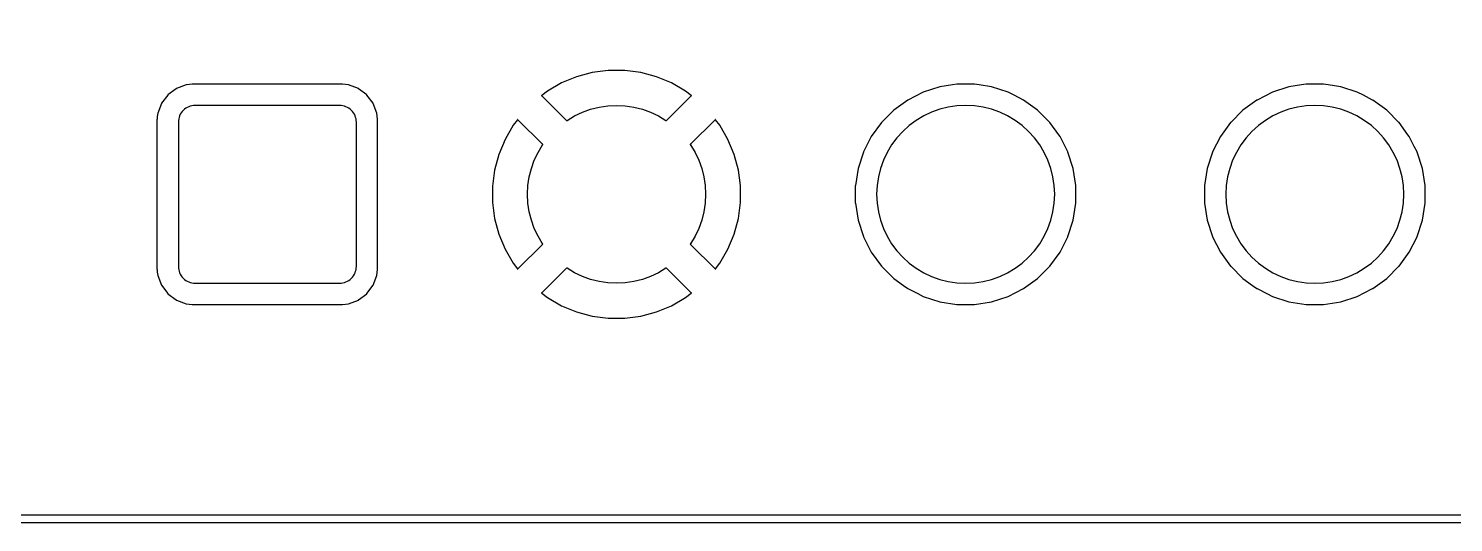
# Model space of a CAD drawing. Header units: metres. Extents: x 92.3 to 181.5, y -134.8 to -50.6.
# Drawn here: x 140.28 to 161.02, y -134.78 to -127.58 of the extents above; entities that cross this region are included whole.
import ezdxf

# ---------------------------------------------------------------- set-up
doc = ezdxf.new("R2010")
doc.units = ezdxf.units.M

msp = doc.modelspace()

# ---------------------------------------------------------------- linework, layer by layer
for points in [[(92.381, -50.8), (92.381, -134.55), (92.391, -134.6), (92.435, -134.65), (92.5, -134.669), (181.25, -134.669), (181.3, -134.659), (181.35, -134.615), (181.369, -134.55), (181.369, -50.8), (181.359, -50.75), (181.315, -50.7), (181.25, -50.681), (92.5, -50.681), (92.45, -50.691), (92.4, -50.735), (92.381, -50.8)], [(149.422, -128.287), (149.422, -128.287), (149.422, -128.287), (149.422, -128.287), (149.421, -128.287), (149.421, -128.287), (149.421, -128.287), (149.421, -128.287), (149.193, -128.226), (149.193, -128.226), (149.193, -128.226), (149.193, -128.226), (149.193, -128.226), (149.193, -128.226), (149.193, -128.226), (148.959, -128.195), (148.958, -128.195), (148.958, -128.195), (148.958, -128.195), (148.958, -128.195), (148.958, -128.195), (148.958, -128.195), (148.722, -128.195), (148.722, -128.195), (148.722, -128.195), (148.722, -128.195), (148.722, -128.195), (148.722, -128.195), (148.721, -128.195), (148.487, -128.226), (148.487, -128.226), (148.487, -128.226), (148.487, -128.226), (148.487, -128.226), (148.487, -128.226), (148.487, -128.226), (148.259, -128.287), (148.259, -128.287), (148.259, -128.287), (148.259, -128.287), (148.258, -128.287), (148.258, -128.287), (148.258, -128.287), (148.04, -128.378), (148.04, -128.378), (148.04, -128.378), (148.04, -128.378), (148.04, -128.378), (148.04, -128.378), (148.04, -128.378), (148.04, -128.378), (148.04, -128.378), (148.04, -128.378), (148.04, -128.378), (148.04, -128.378), (147.835, -128.496), (147.835, -128.496), (147.835, -128.496), (147.835, -128.496), (147.835, -128.496), (147.835, -128.496), (147.835, -128.496), (147.835, -128.496), (147.835, -128.496), (147.835, -128.496), (147.835, -128.496), (147.835, -128.496), (147.753, -128.559), (147.753, -128.559), (147.753, -128.559), (147.753, -128.559), (147.753, -128.559), (147.753, -128.559), (147.753, -128.559), (147.753, -128.559), (147.753, -128.559), (147.753, -128.559), (147.752, -128.559), (147.752, -128.559), (147.752, -128.56), (147.752, -128.56), (147.752, -128.56), (147.752, -128.56), (147.752, -128.56), (147.752, -128.56), (147.752, -128.56), (147.752, -128.56), (147.752, -128.56), (147.752, -128.56), (147.752, -128.56), (147.752, -128.561), (147.752, -128.561), (147.752, -128.561), (147.752, -128.561), (147.752, -128.561), (147.752, -128.561), (147.752, -128.561), (147.752, -128.561), (147.752, -128.561), (147.751, -128.561), (147.751, -128.561), (147.751, -128.562), (147.751, -128.562), (147.751, -128.562), (147.751, -128.562), (147.751, -128.562), (147.751, -128.562), (147.751, -128.562), (147.751, -128.562), (147.751, -128.562), (147.751, -128.562), (147.751, -128.563), (147.751, -128.563), (147.751, -128.563), (147.751, -128.563), (147.751, -128.563), (147.751, -128.563), (147.751, -128.563), (147.751, -128.563), (147.751, -128.563), (147.751, -128.563), (147.751, -128.563), (147.751, -128.564), (147.751, -128.564), (147.751, -128.564), (147.751, -128.564), (147.751, -128.564), (147.751, -128.564), (147.751, -128.564), (147.751, -128.564), (147.752, -128.564), (147.752, -128.564), (147.752, -128.565), (147.752, -128.565), (147.752, -128.565), (147.752, -128.565), (147.752, -128.565), (147.752, -128.565), (147.752, -128.565), (147.752, -128.565), (147.752, -128.565), (147.752, -128.565), (147.752, -128.565), (147.752, -128.565), (147.752, -128.565), (147.752, -128.566), (147.752, -128.566), (147.752, -128.566), (147.752, -128.566), (147.752, -128.566), (147.752, -128.566), (147.753, -128.566), (147.753, -128.566), (147.753, -128.566), (148.111, -128.925), (148.111, -128.925), (148.111, -128.925), (148.111, -128.925), (148.112, -128.925), (148.112, -128.925), (148.112, -128.925), (148.112, -128.925), (148.112, -128.925), (148.112, -128.925), (148.112, -128.925), (148.112, -128.925), (148.112, -128.926), (148.112, -128.926), (148.112, -128.926), (148.113, -128.926), (148.113, -128.926), (148.113, -128.926), (148.113, -128.926), (148.113, -128.926), (148.113, -128.926), (148.113, -128.926), (148.113, -128.926), (148.113, -128.926), (148.113, -128.926), (148.113, -128.926), (148.113, -128.926), (148.114, -128.926), (148.114, -128.926), (148.114, -128.926), (148.114, -128.926), (148.114, -128.926), (148.114, -128.926), (148.114, -128.926), (148.114, -128.926), (148.114, -128.926), (148.114, -128.926), (148.115, -128.926), (148.115, -128.926), (148.115, -128.926), (148.115, -128.926), (148.115, -128.926), (148.115, -128.926), (148.115, -128.926), (148.115, -128.926), (148.115, -128.926), (148.115, -128.926), (148.116, -128.926), (148.116, -128.926), (148.116, -128.926), (148.116, -128.926), (148.116, -128.926), (148.116, -128.926), (148.116, -128.926), (148.116, -128.926), (148.116, -128.926), (148.116, -128.926), (148.117, -128.926), (148.117, -128.926), (148.117, -128.926), (148.117, -128.926), (148.117, -128.926), (148.117, -128.926), (148.117, -128.926), (148.117, -128.926), (148.117, -128.926), (148.117, -128.926), (148.117, -128.925), (148.118, -128.925), (148.118, -128.925), (148.118, -128.925), (148.118, -128.925), (148.121, -128.923), (148.23, -128.858), (148.344, -128.804), (148.464, -128.761), (148.587, -128.73), (148.713, -128.711), (148.84, -128.705), (148.967, -128.711), (149.093, -128.73), (149.216, -128.761), (149.336, -128.804), (149.45, -128.858), (149.559, -128.923), (149.562, -128.925), (149.562, -128.925), (149.562, -128.925), (149.562, -128.925), (149.563, -128.925), (149.563, -128.926), (149.563, -128.926), (149.563, -128.926), (149.563, -128.926), (149.563, -128.926), (149.563, -128.926), (149.563, -128.926), (149.563, -128.926), (149.563, -128.926), (149.563, -128.926), (149.564, -128.926), (149.564, -128.926), (149.564, -128.926), (149.564, -128.926), (149.564, -128.926), (149.564, -128.926), (149.564, -128.926), (149.564, -128.926), (149.564, -128.926), (149.564, -128.926), (149.565, -128.926), (149.565, -128.926), (149.565, -128.926), (149.565, -128.926), (149.565, -128.926), (149.565, -128.926), (149.565, -128.926), (149.565, -128.926), (149.565, -128.926), (149.565, -128.926), (149.566, -128.926), (149.566, -128.926), (149.566, -128.926), (149.566, -128.926), (149.566, -128.926), (149.566, -128.926), (149.566, -128.926), (149.566, -128.926), (149.566, -128.926), (149.566, -128.926), (149.567, -128.926), (149.567, -128.926), (149.567, -128.926), (149.567, -128.926), (149.567, -128.926), (149.567, -128.926), (149.567, -128.926), (149.567, -128.926), (149.567, -128.926), (149.567, -128.926), (149.567, -128.926), (149.567, -128.926), (149.568, -128.926), (149.568, -128.926), (149.568, -128.926), (149.568, -128.925), (149.568, -128.925), (149.568, -128.925), (149.568, -128.925), (149.568, -128.925), (149.568, -128.925), (149.568, -128.925), (149.568, -128.925), (149.569, -128.925), (149.569, -128.925), (149.569, -128.925), (149.569, -128.925), (149.927, -128.566), (149.927, -128.566), (149.927, -128.566), (149.927, -128.566), (149.928, -128.566), (149.928, -128.566), (149.928, -128.566), (149.928, -128.566), (149.928, -128.566), (149.928, -128.566), (149.928, -128.565), (149.928, -128.565), (149.928, -128.565), (149.928, -128.565), (149.928, -128.565), (149.928, -128.565), (149.928, -128.565), (149.928, -128.565), (149.928, -128.565), (149.928, -128.565), (149.928, -128.565), (149.928, -128.565), (149.928, -128.564), (149.928, -128.564), (149.928, -128.564), (149.929, -128.564), (149.929, -128.564), (149.929, -128.564), (149.929, -128.564), (149.929, -128.564), (149.929, -128.564), (149.929, -128.564), (149.929, -128.564), (149.929, -128.563), (149.929, -128.563), (149.929, -128.563), (149.929, -128.563), (149.929, -128.563), (149.929, -128.563), (149.929, -128.563), (149.929, -128.563), (149.929, -128.563), (149.929, -128.563), (149.929, -128.562), (149.929, -128.562), (149.929, -128.562), (149.929, -128.562), (149.929, -128.562), (149.929, -128.562), (149.929, -128.562), (149.929, -128.562), (149.929, -128.562), (149.929, -128.562), (149.929, -128.561), (149.929, -128.561), (149.928, -128.561), (149.928, -128.561), (149.928, -128.561), (149.928, -128.561), (149.928, -128.561), (149.928, -128.561), (149.928, -128.561), (149.928, -128.561), (149.928, -128.56), (149.928, -128.56), (149.928, -128.56), (149.928, -128.56), (149.928, -128.56), (149.928, -128.56), (149.928, -128.56), (149.928, -128.56), (149.928, -128.56), (149.928, -128.56), (149.928, -128.56), (149.928, -128.56), (149.927, -128.559), (149.927, -128.559), (149.927, -128.559), (149.927, -128.559), (149.927, -128.559), (149.927, -128.559), (149.927, -128.559), (149.927, -128.559), (149.927, -128.559), (149.927, -128.559), (149.927, -128.559), (149.927, -128.559), (149.845, -128.496), (149.845, -128.496), (149.845, -128.496), (149.845, -128.496), (149.845, -128.496), (149.845, -128.496), (149.845, -128.496), (149.845, -128.496), (149.64, -128.378), (149.64, -128.378), (149.64, -128.378), (149.64, -128.378), (149.64, -128.378), (149.64, -128.378), (149.64, -128.378), (149.64, -128.378), (149.64, -128.378), (149.64, -128.378), (149.64, -128.378), (149.64, -128.378), (149.422, -128.287)], [(142.155, -128.906), (142.155, -128.906), (142.154, -128.907), (142.154, -128.907), (142.154, -128.907), (142.154, -128.907), (142.154, -131.093), (142.154, -131.093), (142.154, -131.093), (142.154, -131.093), (142.155, -131.094), (142.155, -131.094), (142.155, -131.094), (142.159, -131.132), (142.165, -131.182), (142.165, -131.182), (142.165, -131.182), (142.165, -131.182), (142.165, -131.183), (142.165, -131.183), (142.165, -131.183), (142.165, -131.183), (142.165, -131.183), (142.165, -131.183), (142.165, -131.183), (142.165, -131.183), (142.165, -131.183), (142.165, -131.183), (142.165, -131.183), (142.221, -131.324), (142.221, -131.324), (142.221, -131.324), (142.221, -131.324), (142.221, -131.325), (142.221, -131.325), (142.221, -131.325), (142.221, -131.325), (142.221, -131.325), (142.221, -131.325), (142.221, -131.325), (142.221, -131.325), (142.222, -131.325), (142.222, -131.325), (142.222, -131.325), (142.313, -131.446), (142.313, -131.446), (142.313, -131.446), (142.313, -131.446), (142.313, -131.446), (142.313, -131.446), (142.313, -131.446), (142.314, -131.446), (142.314, -131.447), (142.314, -131.447), (142.314, -131.447), (142.314, -131.447), (142.314, -131.447), (142.314, -131.447), (142.314, -131.447), (142.435, -131.538), (142.435, -131.538), (142.435, -131.538), (142.435, -131.539), (142.435, -131.539), (142.435, -131.539), (142.435, -131.539), (142.435, -131.539), (142.435, -131.539), (142.435, -131.539), (142.435, -131.539), (142.436, -131.539), (142.436, -131.539), (142.436, -131.539), (142.436, -131.539), (142.436, -131.539), (142.577, -131.595), (142.577, -131.595), (142.577, -131.595), (142.577, -131.595), (142.577, -131.595), (142.577, -131.595), (142.577, -131.595), (142.577, -131.595), (142.577, -131.595), (142.577, -131.595), (142.577, -131.595), (142.578, -131.595), (142.578, -131.595), (142.578, -131.595), (142.578, -131.595), (142.666, -131.605), (142.666, -131.606), (142.666, -131.606), (142.667, -131.606), (142.667, -131.606), (142.667, -131.606), (142.667, -131.606), (144.853, -131.606), (144.853, -131.606), (144.853, -131.606), (144.853, -131.606), (144.854, -131.606), (144.854, -131.606), (144.854, -131.605), (144.942, -131.595), (144.942, -131.595), (144.942, -131.595), (144.942, -131.595), (144.943, -131.595), (144.943, -131.595), (144.943, -131.595), (144.943, -131.595), (144.943, -131.595), (144.943, -131.595), (144.943, -131.595), (144.943, -131.595), (144.943, -131.595), (144.943, -131.595), (144.943, -131.595), (145.084, -131.539), (145.084, -131.539), (145.084, -131.539), (145.084, -131.539), (145.085, -131.539), (145.085, -131.539), (145.085, -131.539), (145.085, -131.539), (145.085, -131.539), (145.085, -131.539), (145.085, -131.539), (145.085, -131.539), (145.085, -131.538), (145.085, -131.538), (145.085, -131.538), (145.206, -131.447), (145.206, -131.447), (145.206, -131.447), (145.206, -131.447), (145.206, -131.447), (145.206, -131.447), (145.206, -131.447), (145.206, -131.446), (145.207, -131.446), (145.207, -131.446), (145.207, -131.446), (145.207, -131.446), (145.207, -131.446), (145.207, -131.446), (145.207, -131.446), (145.298, -131.325), (145.298, -131.325), (145.298, -131.325), (145.299, -131.325), (145.299, -131.325), (145.299, -131.325), (145.299, -131.325), (145.299, -131.325), (145.299, -131.325), (145.299, -131.325), (145.299, -131.325), (145.299, -131.324), (145.299, -131.324), (145.299, -131.324), (145.299, -131.324), (145.355, -131.183), (145.355, -131.183), (145.355, -131.183), (145.355, -131.183), (145.355, -131.183), (145.355, -131.183), (145.355, -131.183), (145.355, -131.183), (145.355, -131.183), (145.355, -131.183), (145.355, -131.183), (145.355, -131.182), (145.355, -131.182), (145.355, -131.182), (145.355, -131.182), (145.365, -131.094), (145.365, -131.094), (145.365, -131.094), (145.365, -131.093), (145.365, -131.093), (145.365, -131.093), (145.365, -131.093), (145.365, -128.907), (145.365, -128.907), (145.365, -128.907), (145.365, -128.907), (145.365, -128.906), (145.365, -128.906), (145.365, -128.906), (145.355, -128.818), (145.355, -128.818), (145.355, -128.818), (145.355, -128.818), (145.355, -128.817), (145.355, -128.817), (145.355, -128.817), (145.355, -128.817), (145.355, -128.817), (145.355, -128.817), (145.355, -128.817), (145.355, -128.817), (145.355, -128.817), (145.355, -128.817), (145.355, -128.817), (145.299, -128.676), (145.299, -128.676), (145.299, -128.676), (145.299, -128.676), (145.299, -128.676), (145.299, -128.675), (145.299, -128.675), (145.299, -128.675), (145.299, -128.675), (145.299, -128.675), (145.299, -128.675), (145.299, -128.675), (145.299, -128.675), (145.298, -128.675), (145.298, -128.675), (145.298, -128.675), (145.207, -128.554), (145.207, -128.554), (145.207, -128.554), (145.207, -128.554), (145.207, -128.554), (145.207, -128.554), (145.207, -128.554), (145.206, -128.554), (145.206, -128.553), (145.206, -128.553), (145.206, -128.553), (145.206, -128.553), (145.206, -128.553), (145.206, -128.553), (145.206, -128.553), (145.085, -128.462), (145.085, -128.462), (145.085, -128.462), (145.085, -128.461), (145.085, -128.461), (145.085, -128.461), (145.085, -128.461), (145.085, -128.461), (145.085, -128.461), (145.085, -128.461), (145.085, -128.461), (145.084, -128.461), (145.084, -128.461), (145.084, -128.461), (145.084, -128.461), (144.943, -128.405), (144.943, -128.405), (144.943, -128.405), (144.943, -128.405), (144.943, -128.405), (144.943, -128.405), (144.943, -128.405), (144.943, -128.405), (144.943, -128.405), (144.943, -128.405), (144.943, -128.405), (144.942, -128.405), (144.942, -128.405), (144.942, -128.405), (144.942, -128.405), (144.897, -128.4), (144.854, -128.395), (144.854, -128.395), (144.854, -128.395), (144.853, -128.395), (144.853, -128.395), (144.853, -128.395), (144.853, -128.395), (142.667, -128.395), (142.667, -128.395), (142.667, -128.395), (142.667, -128.395), (142.666, -128.395), (142.666, -128.395), (142.666, -128.395), (142.627, -128.399), (142.578, -128.405), (142.578, -128.405), (142.578, -128.405), (142.578, -128.405), (142.577, -128.405), (142.577, -128.405), (142.577, -128.405), (142.577, -128.405), (142.577, -128.405), (142.577, -128.405), (142.577, -128.405), (142.577, -128.405), (142.577, -128.405), (142.577, -128.405), (142.577, -128.405), (142.436, -128.461), (142.436, -128.461), (142.436, -128.461), (142.436, -128.461), (142.435, -128.461), (142.435, -128.461), (142.435, -128.461), (142.435, -128.461), (142.435, -128.461), (142.435, -128.461), (142.435, -128.461), (142.435, -128.461), (142.435, -128.462), (142.435, -128.462), (142.435, -128.462), (142.314, -128.553), (142.314, -128.553), (142.314, -128.553), (142.314, -128.553), (142.314, -128.553), (142.314, -128.553), (142.314, -128.553), (142.314, -128.554), (142.313, -128.554), (142.313, -128.554), (142.313, -128.554), (142.313, -128.554), (142.313, -128.554), (142.313, -128.554), (142.313, -128.554), (142.222, -128.675), (142.222, -128.675), (142.222, -128.675), (142.221, -128.675), (142.221, -128.675), (142.221, -128.675), (142.221, -128.675), (142.221, -128.675), (142.221, -128.675), (142.221, -128.675), (142.221, -128.675), (142.221, -128.676), (142.221, -128.676), (142.221, -128.676), (142.221, -128.676), (142.165, -128.817), (142.165, -128.817), (142.165, -128.817), (142.165, -128.817), (142.165, -128.817), (142.165, -128.817), (142.165, -128.817), (142.165, -128.817), (142.165, -128.817), (142.165, -128.817), (142.165, -128.817), (142.165, -128.818), (142.165, -128.818), (142.165, -128.818), (142.165, -128.818), (142.159, -128.867), (142.155, -128.906), (142.155, -128.906)], [(152.315, -129.873), (152.315, -129.873), (152.315, -129.873), (152.314, -129.874), (152.314, -129.874), (152.314, -129.874), (152.314, -129.874), (152.314, -129.874), (152.314, -129.874), (152.314, -129.874), (152.314, -130.126), (152.314, -130.126), (152.314, -130.126), (152.314, -130.126), (152.314, -130.126), (152.314, -130.126), (152.314, -130.126), (152.315, -130.127), (152.315, -130.127), (152.315, -130.127), (152.354, -130.376), (152.354, -130.376), (152.354, -130.376), (152.354, -130.376), (152.354, -130.376), (152.354, -130.376), (152.354, -130.376), (152.354, -130.376), (152.354, -130.376), (152.354, -130.376), (152.432, -130.616), (152.432, -130.616), (152.432, -130.616), (152.432, -130.616), (152.432, -130.616), (152.432, -130.616), (152.432, -130.616), (152.432, -130.616), (152.432, -130.617), (152.432, -130.617), (152.547, -130.841), (152.547, -130.841), (152.547, -130.841), (152.547, -130.841), (152.547, -130.841), (152.547, -130.841), (152.547, -130.842), (152.547, -130.842), (152.547, -130.842), (152.547, -130.842), (152.695, -131.046), (152.695, -131.046), (152.695, -131.046), (152.695, -131.046), (152.695, -131.046), (152.695, -131.046), (152.695, -131.046), (152.695, -131.046), (152.695, -131.046), (152.696, -131.046), (152.696, -131.046), (152.696, -131.046), (152.874, -131.224), (152.874, -131.224), (152.874, -131.224), (152.874, -131.225), (152.874, -131.225), (152.874, -131.225), (152.874, -131.225), (152.874, -131.225), (152.874, -131.225), (152.874, -131.225), (152.874, -131.225), (152.874, -131.225), (153.014, -131.326), (153.078, -131.373), (153.078, -131.373), (153.078, -131.373), (153.078, -131.373), (153.079, -131.373), (153.079, -131.373), (153.079, -131.373), (153.079, -131.373), (153.079, -131.373), (153.079, -131.373), (153.222, -131.446), (153.303, -131.488), (153.303, -131.488), (153.304, -131.488), (153.304, -131.488), (153.304, -131.488), (153.304, -131.488), (153.304, -131.488), (153.304, -131.488), (153.304, -131.488), (153.544, -131.566), (153.544, -131.566), (153.544, -131.566), (153.544, -131.566), (153.544, -131.566), (153.544, -131.566), (153.544, -131.566), (153.544, -131.566), (153.544, -131.566), (153.544, -131.566), (153.793, -131.605), (153.793, -131.605), (153.793, -131.605), (153.794, -131.606), (153.794, -131.606), (153.794, -131.606), (153.794, -131.606), (153.794, -131.606), (153.794, -131.606), (153.794, -131.606), (154.046, -131.606), (154.046, -131.606), (154.046, -131.606), (154.046, -131.606), (154.046, -131.606), (154.046, -131.606), (154.046, -131.606), (154.047, -131.605), (154.047, -131.605), (154.047, -131.605), (154.296, -131.566), (154.296, -131.566), (154.296, -131.566), (154.296, -131.566), (154.296, -131.566), (154.296, -131.566), (154.296, -131.566), (154.296, -131.566), (154.296, -131.566), (154.296, -131.566), (154.536, -131.488), (154.536, -131.488), (154.536, -131.488), (154.536, -131.488), (154.536, -131.488), (154.536, -131.488), (154.536, -131.488), (154.536, -131.488), (154.537, -131.488), (154.537, -131.488), (154.761, -131.373), (154.761, -131.373), (154.761, -131.373), (154.761, -131.373), (154.761, -131.373), (154.761, -131.373), (154.762, -131.373), (154.762, -131.373), (154.762, -131.373), (154.762, -131.373), (154.966, -131.225), (154.966, -131.225), (154.966, -131.225), (154.966, -131.225), (154.966, -131.225), (154.966, -131.225), (154.966, -131.225), (154.966, -131.224), (154.966, -131.224), (154.966, -131.224), (155.144, -131.046), (155.144, -131.046), (155.144, -131.046), (155.145, -131.046), (155.145, -131.046), (155.145, -131.046), (155.145, -131.046), (155.145, -131.046), (155.145, -131.046), (155.145, -131.046), (155.293, -130.842), (155.293, -130.842), (155.293, -130.842), (155.293, -130.842), (155.293, -130.841), (155.293, -130.841), (155.293, -130.841), (155.293, -130.841), (155.293, -130.841), (155.293, -130.841), (155.408, -130.617), (155.408, -130.617), (155.408, -130.616), (155.408, -130.616), (155.408, -130.616), (155.408, -130.616), (155.408, -130.616), (155.408, -130.616), (155.408, -130.616), (155.408, -130.616), (155.486, -130.376), (155.486, -130.376), (155.486, -130.376), (155.486, -130.376), (155.486, -130.376), (155.486, -130.376), (155.486, -130.376), (155.486, -130.376), (155.486, -130.376), (155.486, -130.376), (155.525, -130.127), (155.525, -130.127), (155.525, -130.127), (155.525, -130.126), (155.525, -130.126), (155.525, -130.126), (155.525, -130.126), (155.525, -130.126), (155.525, -130.126), (155.525, -130.126), (155.525, -129.874), (155.525, -129.874), (155.525, -129.874), (155.525, -129.874), (155.525, -129.874), (155.525, -129.874), (155.525, -129.874), (155.525, -129.873), (155.525, -129.873), (155.525, -129.873), (155.486, -129.624), (155.486, -129.624), (155.486, -129.624), (155.486, -129.624), (155.486, -129.624), (155.486, -129.624), (155.486, -129.624), (155.486, -129.624), (155.486, -129.624), (155.486, -129.624), (155.408, -129.384), (155.408, -129.384), (155.408, -129.384), (155.408, -129.384), (155.408, -129.384), (155.408, -129.384), (155.408, -129.384), (155.408, -129.383), (155.408, -129.383), (155.366, -129.302), (155.293, -129.159), (155.293, -129.159), (155.293, -129.159), (155.293, -129.159), (155.293, -129.159), (155.293, -129.159), (155.293, -129.158), (155.293, -129.158), (155.293, -129.158), (155.293, -129.158), (155.274, -129.132), (155.145, -128.954), (155.145, -128.954), (155.145, -128.954), (155.145, -128.954), (155.145, -128.954), (155.145, -128.954), (155.145, -128.954), (155.145, -128.954), (155.145, -128.954), (155.144, -128.954), (155.144, -128.954), (155.144, -128.954), (154.966, -128.776), (154.966, -128.776), (154.966, -128.776), (154.966, -128.775), (154.966, -128.775), (154.966, -128.775), (154.966, -128.775), (154.966, -128.775), (154.966, -128.775), (154.966, -128.775), (154.966, -128.775), (154.966, -128.775), (154.762, -128.627), (154.762, -128.627), (154.762, -128.627), (154.762, -128.627), (154.762, -128.627), (154.761, -128.627), (154.761, -128.627), (154.761, -128.627), (154.761, -128.627), (154.761, -128.627), (154.761, -128.627), (154.627, -128.558), (154.537, -128.512), (154.537, -128.512), (154.536, -128.512), (154.536, -128.512), (154.536, -128.512), (154.536, -128.512), (154.536, -128.512), (154.536, -128.512), (154.536, -128.512), (154.536, -128.512), (154.296, -128.434), (154.296, -128.434), (154.296, -128.434), (154.296, -128.434), (154.296, -128.434), (154.296, -128.434), (154.296, -128.434), (154.296, -128.434), (154.296, -128.434), (154.296, -128.434), (154.114, -128.405), (154.047, -128.395), (154.047, -128.395), (154.047, -128.395), (154.046, -128.395), (154.046, -128.395), (154.046, -128.395), (154.046, -128.395), (154.046, -128.395), (154.046, -128.395), (154.046, -128.395), (153.794, -128.395), (153.794, -128.395), (153.794, -128.395), (153.794, -128.395), (153.794, -128.395), (153.794, -128.395), (153.794, -128.395), (153.793, -128.395), (153.793, -128.395), (153.793, -128.395), (153.726, -128.405), (153.544, -128.434), (153.544, -128.434), (153.544, -128.434), (153.544, -128.434), (153.544, -128.434), (153.544, -128.434), (153.544, -128.434), (153.544, -128.434), (153.544, -128.434), (153.544, -128.434), (153.304, -128.512), (153.304, -128.512), (153.304, -128.512), (153.304, -128.512), (153.304, -128.512), (153.304, -128.512), (153.304, -128.512), (153.304, -128.512), (153.303, -128.512), (153.303, -128.512), (153.079, -128.627), (153.079, -128.627), (153.079, -128.627), (153.079, -128.627), (153.079, -128.627), (153.079, -128.627), (153.078, -128.627), (153.078, -128.627), (153.078, -128.627), (153.078, -128.627), (152.874, -128.775), (152.874, -128.775), (152.874, -128.775), (152.874, -128.775), (152.874, -128.775), (152.874, -128.775), (152.874, -128.775), (152.874, -128.775), (152.874, -128.775), (152.874, -128.776), (152.874, -128.776), (152.874, -128.776), (152.696, -128.954), (152.696, -128.954), (152.696, -128.954), (152.695, -128.954), (152.695, -128.954), (152.695, -128.954), (152.695, -128.954), (152.695, -128.954), (152.695, -128.954), (152.695, -128.954), (152.695, -128.954), (152.695, -128.954), (152.547, -129.158), (152.547, -129.158), (152.547, -129.158), (152.547, -129.158), (152.547, -129.159), (152.547, -129.159), (152.547, -129.159), (152.547, -129.159), (152.547, -129.159), (152.547, -129.159), (152.432, -129.383), (152.432, -129.383), (152.432, -129.384), (152.432, -129.384), (152.432, -129.384), (152.432, -129.384), (152.432, -129.384), (152.432, -129.384), (152.432, -129.384), (152.432, -129.384), (152.354, -129.624), (152.354, -129.624), (152.354, -129.624), (152.354, -129.624), (152.354, -129.624), (152.354, -129.624), (152.354, -129.624), (152.354, -129.624), (152.354, -129.624), (152.354, -129.624), (152.315, -129.873), (152.315, -129.873)], [(157.395, -129.873), (157.395, -129.873), (157.395, -129.873), (157.394, -129.874), (157.394, -129.874), (157.394, -129.874), (157.394, -129.874), (157.394, -129.874), (157.394, -129.874), (157.394, -129.874), (157.394, -130.126), (157.394, -130.126), (157.394, -130.126), (157.394, -130.126), (157.394, -130.126), (157.394, -130.126), (157.394, -130.126), (157.395, -130.127), (157.395, -130.127), (157.395, -130.127), (157.434, -130.376), (157.434, -130.376), (157.434, -130.376), (157.434, -130.376), (157.434, -130.376), (157.434, -130.376), (157.434, -130.376), (157.434, -130.376), (157.434, -130.376), (157.434, -130.376), (157.512, -130.616), (157.512, -130.616), (157.512, -130.616), (157.512, -130.616), (157.512, -130.616), (157.512, -130.616), (157.512, -130.616), (157.512, -130.616), (157.512, -130.617), (157.512, -130.617), (157.627, -130.841), (157.627, -130.841), (157.627, -130.841), (157.627, -130.841), (157.627, -130.841), (157.627, -130.841), (157.627, -130.842), (157.627, -130.842), (157.627, -130.842), (157.627, -130.842), (157.775, -131.046), (157.775, -131.046), (157.775, -131.046), (157.775, -131.046), (157.775, -131.046), (157.775, -131.046), (157.775, -131.046), (157.775, -131.046), (157.775, -131.046), (157.776, -131.046), (157.776, -131.046), (157.776, -131.046), (157.954, -131.224), (157.954, -131.224), (157.954, -131.224), (157.954, -131.225), (157.954, -131.225), (157.954, -131.225), (157.954, -131.225), (157.954, -131.225), (157.954, -131.225), (157.954, -131.225), (157.954, -131.225), (157.954, -131.225), (158.094, -131.326), (158.158, -131.373), (158.158, -131.373), (158.158, -131.373), (158.158, -131.373), (158.159, -131.373), (158.159, -131.373), (158.159, -131.373), (158.159, -131.373), (158.159, -131.373), (158.159, -131.373), (158.302, -131.446), (158.383, -131.488), (158.383, -131.488), (158.384, -131.488), (158.384, -131.488), (158.384, -131.488), (158.384, -131.488), (158.384, -131.488), (158.384, -131.488), (158.384, -131.488), (158.624, -131.566), (158.624, -131.566), (158.624, -131.566), (158.624, -131.566), (158.624, -131.566), (158.624, -131.566), (158.624, -131.566), (158.624, -131.566), (158.624, -131.566), (158.624, -131.566), (158.873, -131.605), (158.873, -131.605), (158.873, -131.605), (158.874, -131.606), (158.874, -131.606), (158.874, -131.606), (158.874, -131.606), (158.874, -131.606), (158.874, -131.606), (158.874, -131.606), (159.126, -131.606), (159.126, -131.606), (159.126, -131.606), (159.126, -131.606), (159.126, -131.606), (159.126, -131.606), (159.126, -131.606), (159.127, -131.605), (159.127, -131.605), (159.127, -131.605), (159.376, -131.566), (159.376, -131.566), (159.376, -131.566), (159.376, -131.566), (159.376, -131.566), (159.376, -131.566), (159.376, -131.566), (159.376, -131.566), (159.376, -131.566), (159.376, -131.566), (159.616, -131.488), (159.616, -131.488), (159.616, -131.488), (159.616, -131.488), (159.616, -131.488), (159.616, -131.488), (159.616, -131.488), (159.616, -131.488), (159.617, -131.488), (159.617, -131.488), (159.841, -131.373), (159.841, -131.373), (159.841, -131.373), (159.841, -131.373), (159.841, -131.373), (159.841, -131.373), (159.842, -131.373), (159.842, -131.373), (159.842, -131.373), (159.842, -131.373), (160.046, -131.225), (160.046, -131.225), (160.046, -131.225), (160.046, -131.225), (160.046, -131.225), (160.046, -131.225), (160.046, -131.225), (160.046, -131.224), (160.046, -131.224), (160.046, -131.224), (160.224, -131.046), (160.224, -131.046), (160.224, -131.046), (160.225, -131.046), (160.225, -131.046), (160.225, -131.046), (160.225, -131.046), (160.225, -131.046), (160.225, -131.046), (160.225, -131.046), (160.373, -130.842), (160.373, -130.842), (160.373, -130.842), (160.373, -130.842), (160.373, -130.841), (160.373, -130.841), (160.373, -130.841), (160.373, -130.841), (160.373, -130.841), (160.373, -130.841), (160.488, -130.617), (160.488, -130.617), (160.488, -130.616), (160.488, -130.616), (160.488, -130.616), (160.488, -130.616), (160.488, -130.616), (160.488, -130.616), (160.488, -130.616), (160.488, -130.616), (160.566, -130.376), (160.566, -130.376), (160.566, -130.376), (160.566, -130.376), (160.566, -130.376), (160.566, -130.376), (160.566, -130.376), (160.566, -130.376), (160.566, -130.376), (160.566, -130.376), (160.605, -130.127), (160.605, -130.127), (160.605, -130.127), (160.605, -130.126), (160.605, -130.126), (160.605, -130.126), (160.605, -130.126), (160.605, -130.126), (160.605, -130.126), (160.605, -130.126), (160.605, -129.874), (160.605, -129.874), (160.605, -129.874), (160.605, -129.874), (160.605, -129.874), (160.605, -129.874), (160.605, -129.874), (160.605, -129.873), (160.605, -129.873), (160.605, -129.873), (160.566, -129.624), (160.566, -129.624), (160.566, -129.624), (160.566, -129.624), (160.566, -129.624), (160.566, -129.624), (160.566, -129.624), (160.566, -129.624), (160.566, -129.624), (160.566, -129.624), (160.488, -129.384), (160.488, -129.384), (160.488, -129.384), (160.488, -129.384), (160.488, -129.384), (160.488, -129.384), (160.488, -129.384), (160.488, -129.383), (160.488, -129.383), (160.446, -129.302), (160.373, -129.159), (160.373, -129.159), (160.373, -129.159), (160.373, -129.159), (160.373, -129.159), (160.373, -129.159), (160.373, -129.158), (160.373, -129.158), (160.373, -129.158), (160.373, -129.158), (160.354, -129.132), (160.225, -128.954), (160.225, -128.954), (160.225, -128.954), (160.225, -128.954), (160.225, -128.954), (160.225, -128.954), (160.225, -128.954), (160.225, -128.954), (160.225, -128.954), (160.224, -128.954), (160.224, -128.954), (160.224, -128.954), (160.046, -128.776), (160.046, -128.776), (160.046, -128.776), (160.046, -128.775), (160.046, -128.775), (160.046, -128.775), (160.046, -128.775), (160.046, -128.775), (160.046, -128.775), (160.046, -128.775), (160.046, -128.775), (160.046, -128.775), (159.842, -128.627), (159.842, -128.627), (159.842, -128.627), (159.842, -128.627), (159.842, -128.627), (159.841, -128.627), (159.841, -128.627), (159.841, -128.627), (159.841, -128.627), (159.841, -128.627), (159.841, -128.627), (159.707, -128.558), (159.617, -128.512), (159.617, -128.512), (159.616, -128.512), (159.616, -128.512), (159.616, -128.512), (159.616, -128.512), (159.616, -128.512), (159.616, -128.512), (159.616, -128.512), (159.616, -128.512), (159.376, -128.434), (159.376, -128.434), (159.376, -128.434), (159.376, -128.434), (159.376, -128.434), (159.376, -128.434), (159.376, -128.434), (159.376, -128.434), (159.376, -128.434), (159.376, -128.434), (159.194, -128.405), (159.127, -128.395), (159.127, -128.395), (159.127, -128.395), (159.126, -128.395), (159.126, -128.395), (159.126, -128.395), (159.126, -128.395), (159.126, -128.395), (159.126, -128.395), (159.126, -128.395), (158.874, -128.395), (158.874, -128.395), (158.874, -128.395), (158.874, -128.395), (158.874, -128.395), (158.874, -128.395), (158.874, -128.395), (158.873, -128.395), (158.873, -128.395), (158.873, -128.395), (158.806, -128.405), (158.624, -128.434), (158.624, -128.434), (158.624, -128.434), (158.624, -128.434), (158.624, -128.434), (158.624, -128.434), (158.624, -128.434), (158.624, -128.434), (158.624, -128.434), (158.624, -128.434), (158.384, -128.512), (158.384, -128.512), (158.384, -128.512), (158.384, -128.512), (158.384, -128.512), (158.384, -128.512), (158.384, -128.512), (158.384, -128.512), (158.383, -128.512), (158.383, -128.512), (158.159, -128.627), (158.159, -128.627), (158.159, -128.627), (158.159, -128.627), (158.159, -128.627), (158.159, -128.627), (158.158, -128.627), (158.158, -128.627), (158.158, -128.627), (158.158, -128.627), (157.954, -128.775), (157.954, -128.775), (157.954, -128.775), (157.954, -128.775), (157.954, -128.775), (157.954, -128.775), (157.954, -128.775), (157.954, -128.775), (157.954, -128.775), (157.954, -128.776), (157.954, -128.776), (157.954, -128.776), (157.776, -128.954), (157.776, -128.954), (157.776, -128.954), (157.775, -128.954), (157.775, -128.954), (157.775, -128.954), (157.775, -128.954), (157.775, -128.954), (157.775, -128.954), (157.775, -128.954), (157.775, -128.954), (157.775, -128.954), (157.627, -129.158), (157.627, -129.158), (157.627, -129.158), (157.627, -129.158), (157.627, -129.159), (157.627, -129.159), (157.627, -129.159), (157.627, -129.159), (157.627, -129.159), (157.627, -129.159), (157.512, -129.383), (157.512, -129.383), (157.512, -129.384), (157.512, -129.384), (157.512, -129.384), (157.512, -129.384), (157.512, -129.384), (157.512, -129.384), (157.512, -129.384), (157.512, -129.384), (157.434, -129.624), (157.434, -129.624), (157.434, -129.624), (157.434, -129.624), (157.434, -129.624), (157.434, -129.624), (157.434, -129.624), (157.434, -129.624), (157.434, -129.624), (157.434, -129.624), (157.395, -129.873), (157.395, -129.873)], [(142.465, -128.95), (142.465, -131.05), (142.466, -131.074), (142.47, -131.098), (142.476, -131.121), (142.484, -131.144), (142.494, -131.165), (142.506, -131.186), (142.521, -131.205), (142.537, -131.223), (142.555, -131.239), (142.574, -131.254), (142.595, -131.266), (142.616, -131.276), (142.639, -131.284), (142.662, -131.29), (142.686, -131.294), (142.71, -131.295), (144.81, -131.295), (144.834, -131.294), (144.858, -131.29), (144.881, -131.284), (144.904, -131.276), (144.925, -131.266), (144.946, -131.254), (144.965, -131.239), (144.983, -131.223), (144.999, -131.205), (145.014, -131.186), (145.026, -131.165), (145.036, -131.144), (145.044, -131.121), (145.05, -131.098), (145.054, -131.074), (145.055, -131.05), (145.055, -128.95), (145.054, -128.926), (145.05, -128.902), (145.044, -128.879), (145.036, -128.856), (145.026, -128.835), (145.014, -128.814), (144.999, -128.795), (144.983, -128.777), (144.965, -128.761), (144.946, -128.746), (144.925, -128.734), (144.904, -128.724), (144.881, -128.716), (144.858, -128.71), (144.834, -128.706), (144.81, -128.705), (142.71, -128.705), (142.686, -128.706), (142.662, -128.71), (142.639, -128.716), (142.616, -128.724), (142.595, -128.734), (142.574, -128.746), (142.555, -128.761), (142.537, -128.777), (142.521, -128.795), (142.506, -128.814), (142.494, -128.835), (142.484, -128.856), (142.476, -128.879), (142.47, -128.902), (142.466, -128.926), (142.465, -128.95)], [(155.215, -130), (155.209, -129.873), (155.19, -129.747), (155.159, -129.624), (155.116, -129.504), (155.062, -129.39), (154.997, -129.281), (154.921, -129.178), (154.836, -129.084), (154.742, -128.999), (154.639, -128.923), (154.53, -128.858), (154.416, -128.804), (154.296, -128.761), (154.173, -128.73), (154.047, -128.711), (153.92, -128.705), (153.793, -128.711), (153.667, -128.73), (153.544, -128.761), (153.424, -128.804), (153.31, -128.858), (153.201, -128.923), (153.098, -128.999), (153.004, -129.084), (152.919, -129.178), (152.843, -129.281), (152.778, -129.39), (152.724, -129.504), (152.681, -129.624), (152.65, -129.747), (152.631, -129.873), (152.625, -130), (152.631, -130.127), (152.65, -130.253), (152.681, -130.376), (152.724, -130.496), (152.778, -130.61), (152.843, -130.719), (152.919, -130.822), (153.004, -130.916), (153.098, -131.001), (153.201, -131.077), (153.31, -131.142), (153.424, -131.196), (153.544, -131.239), (153.667, -131.27), (153.793, -131.289), (153.92, -131.295), (154.047, -131.289), (154.173, -131.27), (154.296, -131.239), (154.416, -131.196), (154.53, -131.142), (154.639, -131.077), (154.742, -131.001), (154.836, -130.916), (154.921, -130.822), (154.997, -130.719), (155.062, -130.61), (155.116, -130.496), (155.159, -130.376), (155.19, -130.253), (155.209, -130.127), (155.215, -130)], [(160.295, -130), (160.289, -129.873), (160.27, -129.747), (160.239, -129.624), (160.196, -129.504), (160.142, -129.39), (160.077, -129.281), (160.001, -129.178), (159.916, -129.084), (159.822, -128.999), (159.719, -128.923), (159.61, -128.858), (159.496, -128.804), (159.376, -128.761), (159.253, -128.73), (159.127, -128.711), (159, -128.705), (158.873, -128.711), (158.747, -128.73), (158.624, -128.761), (158.504, -128.804), (158.39, -128.858), (158.281, -128.923), (158.178, -128.999), (158.084, -129.084), (157.999, -129.178), (157.923, -129.281), (157.858, -129.39), (157.804, -129.504), (157.761, -129.624), (157.73, -129.747), (157.711, -129.873), (157.705, -130), (157.711, -130.127), (157.73, -130.253), (157.761, -130.376), (157.804, -130.496), (157.858, -130.61), (157.923, -130.719), (157.999, -130.822), (158.084, -130.916), (158.178, -131.001), (158.281, -131.077), (158.39, -131.142), (158.504, -131.196), (158.624, -131.239), (158.747, -131.27), (158.873, -131.289), (159, -131.295), (159.127, -131.289), (159.253, -131.27), (159.376, -131.239), (159.496, -131.196), (159.61, -131.142), (159.719, -131.077), (159.822, -131.001), (159.916, -130.916), (160.001, -130.822), (160.077, -130.719), (160.142, -130.61), (160.196, -130.496), (160.239, -130.376), (160.27, -130.253), (160.289, -130.127), (160.295, -130)], [(147.035, -129.882), (147.035, -129.882), (147.035, -129.882), (147.035, -129.882), (147.035, -129.882), (147.035, -129.882), (147.035, -130.118), (147.035, -130.118), (147.035, -130.118), (147.035, -130.118), (147.035, -130.118), (147.035, -130.118), (147.035, -130.119), (147.066, -130.353), (147.066, -130.353), (147.066, -130.353), (147.066, -130.353), (147.066, -130.353), (147.066, -130.353), (147.066, -130.353), (147.127, -130.581), (147.127, -130.581), (147.127, -130.581), (147.127, -130.581), (147.127, -130.582), (147.127, -130.582), (147.127, -130.582), (147.218, -130.8), (147.218, -130.8), (147.218, -130.8), (147.218, -130.8), (147.218, -130.8), (147.218, -130.8), (147.218, -130.8), (147.218, -130.8), (147.218, -130.8), (147.218, -130.8), (147.218, -130.8), (147.218, -130.8), (147.336, -131.005), (147.336, -131.005), (147.336, -131.005), (147.336, -131.005), (147.336, -131.005), (147.336, -131.005), (147.336, -131.005), (147.336, -131.005), (147.336, -131.005), (147.399, -131.087), (147.399, -131.087), (147.399, -131.087), (147.399, -131.087), (147.399, -131.087), (147.399, -131.087), (147.399, -131.087), (147.399, -131.087), (147.399, -131.087), (147.399, -131.087), (147.399, -131.087), (147.399, -131.087), (147.4, -131.088), (147.4, -131.088), (147.4, -131.088), (147.4, -131.088), (147.4, -131.088), (147.4, -131.088), (147.4, -131.088), (147.4, -131.088), (147.4, -131.088), (147.4, -131.088), (147.4, -131.088), (147.4, -131.088), (147.401, -131.088), (147.401, -131.088), (147.401, -131.088), (147.401, -131.088), (147.401, -131.088), (147.401, -131.088), (147.401, -131.088), (147.401, -131.088), (147.401, -131.089), (147.401, -131.089), (147.402, -131.089), (147.402, -131.089), (147.402, -131.089), (147.402, -131.089), (147.402, -131.089), (147.402, -131.089), (147.402, -131.089), (147.402, -131.089), (147.402, -131.089), (147.402, -131.089), (147.403, -131.089), (147.403, -131.089), (147.403, -131.089), (147.403, -131.089), (147.403, -131.089), (147.403, -131.089), (147.403, -131.089), (147.403, -131.089), (147.403, -131.089), (147.403, -131.089), (147.404, -131.089), (147.404, -131.089), (147.404, -131.089), (147.404, -131.089), (147.404, -131.089), (147.404, -131.089), (147.404, -131.089), (147.404, -131.089), (147.404, -131.088), (147.404, -131.088), (147.404, -131.088), (147.405, -131.088), (147.405, -131.088), (147.405, -131.088), (147.405, -131.088), (147.405, -131.088), (147.405, -131.088), (147.405, -131.088), (147.405, -131.088), (147.405, -131.088), (147.405, -131.088), (147.405, -131.088), (147.405, -131.088), (147.406, -131.088), (147.406, -131.088), (147.406, -131.088), (147.406, -131.088), (147.406, -131.088), (147.406, -131.088), (147.406, -131.087), (147.406, -131.087), (147.406, -131.087), (147.406, -131.087), (147.765, -130.729), (147.765, -130.729), (147.765, -130.729), (147.765, -130.729), (147.765, -130.728), (147.765, -130.728), (147.765, -130.728), (147.765, -130.728), (147.765, -130.728), (147.765, -130.728), (147.765, -130.728), (147.765, -130.728), (147.766, -130.728), (147.766, -130.728), (147.766, -130.728), (147.766, -130.727), (147.766, -130.727), (147.766, -130.727), (147.766, -130.727), (147.766, -130.727), (147.766, -130.727), (147.766, -130.727), (147.766, -130.727), (147.766, -130.727), (147.766, -130.727), (147.766, -130.727), (147.766, -130.727), (147.766, -130.726), (147.766, -130.726), (147.766, -130.726), (147.766, -130.726), (147.766, -130.726), (147.766, -130.726), (147.766, -130.726), (147.766, -130.726), (147.766, -130.726), (147.766, -130.726), (147.766, -130.725), (147.766, -130.725), (147.766, -130.725), (147.766, -130.725), (147.766, -130.725), (147.766, -130.725), (147.766, -130.725), (147.766, -130.725), (147.766, -130.725), (147.766, -130.725), (147.766, -130.724), (147.766, -130.724), (147.766, -130.724), (147.766, -130.724), (147.766, -130.724), (147.766, -130.724), (147.766, -130.724), (147.766, -130.724), (147.766, -130.724), (147.766, -130.724), (147.766, -130.723), (147.766, -130.723), (147.766, -130.723), (147.766, -130.723), (147.766, -130.723), (147.766, -130.723), (147.766, -130.723), (147.766, -130.723), (147.766, -130.723), (147.766, -130.723), (147.765, -130.723), (147.765, -130.722), (147.765, -130.722), (147.765, -130.722), (147.765, -130.722), (147.763, -130.719), (147.698, -130.61), (147.644, -130.496), (147.601, -130.376), (147.57, -130.253), (147.551, -130.127), (147.545, -130), (147.551, -129.873), (147.57, -129.747), (147.601, -129.624), (147.644, -129.504), (147.698, -129.39), (147.763, -129.281), (147.765, -129.278), (147.765, -129.278), (147.765, -129.278), (147.765, -129.278), (147.765, -129.277), (147.766, -129.277), (147.766, -129.277), (147.766, -129.277), (147.766, -129.277), (147.766, -129.277), (147.766, -129.277), (147.766, -129.277), (147.766, -129.277), (147.766, -129.277), (147.766, -129.277), (147.766, -129.276), (147.766, -129.276), (147.766, -129.276), (147.766, -129.276), (147.766, -129.276), (147.766, -129.276), (147.766, -129.276), (147.766, -129.276), (147.766, -129.276), (147.766, -129.276), (147.766, -129.275), (147.766, -129.275), (147.766, -129.275), (147.766, -129.275), (147.766, -129.275), (147.766, -129.275), (147.766, -129.275), (147.766, -129.275), (147.766, -129.275), (147.766, -129.275), (147.766, -129.274), (147.766, -129.274), (147.766, -129.274), (147.766, -129.274), (147.766, -129.274), (147.766, -129.274), (147.766, -129.274), (147.766, -129.274), (147.766, -129.274), (147.766, -129.274), (147.766, -129.273), (147.766, -129.273), (147.766, -129.273), (147.766, -129.273), (147.766, -129.273), (147.766, -129.273), (147.766, -129.273), (147.766, -129.273), (147.766, -129.273), (147.766, -129.273), (147.766, -129.273), (147.766, -129.273), (147.766, -129.272), (147.766, -129.272), (147.766, -129.272), (147.765, -129.272), (147.765, -129.272), (147.765, -129.272), (147.765, -129.272), (147.765, -129.272), (147.765, -129.272), (147.765, -129.272), (147.765, -129.272), (147.765, -129.271), (147.765, -129.271), (147.765, -129.271), (147.765, -129.271), (147.406, -128.913), (147.406, -128.913), (147.406, -128.913), (147.406, -128.912), (147.406, -128.912), (147.406, -128.912), (147.406, -128.912), (147.406, -128.912), (147.406, -128.912), (147.405, -128.912), (147.405, -128.912), (147.405, -128.912), (147.405, -128.912), (147.405, -128.912), (147.405, -128.912), (147.405, -128.912), (147.405, -128.912), (147.405, -128.912), (147.405, -128.912), (147.405, -128.912), (147.405, -128.912), (147.405, -128.912), (147.404, -128.912), (147.404, -128.912), (147.404, -128.911), (147.404, -128.911), (147.404, -128.911), (147.404, -128.911), (147.404, -128.911), (147.404, -128.911), (147.404, -128.911), (147.404, -128.911), (147.403, -128.911), (147.403, -128.911), (147.403, -128.911), (147.403, -128.911), (147.403, -128.911), (147.403, -128.911), (147.403, -128.911), (147.403, -128.911), (147.403, -128.911), (147.403, -128.911), (147.403, -128.911), (147.402, -128.911), (147.402, -128.911), (147.402, -128.911), (147.402, -128.911), (147.402, -128.911), (147.402, -128.911), (147.402, -128.911), (147.402, -128.911), (147.402, -128.911), (147.402, -128.911), (147.401, -128.911), (147.401, -128.911), (147.401, -128.912), (147.401, -128.912), (147.401, -128.912), (147.401, -128.912), (147.401, -128.912), (147.401, -128.912), (147.401, -128.912), (147.401, -128.912), (147.401, -128.912), (147.4, -128.912), (147.4, -128.912), (147.4, -128.912), (147.4, -128.912), (147.4, -128.912), (147.4, -128.912), (147.4, -128.912), (147.4, -128.912), (147.4, -128.912), (147.4, -128.912), (147.4, -128.912), (147.399, -128.912), (147.399, -128.912), (147.399, -128.913), (147.399, -128.913), (147.399, -128.913), (147.399, -128.913), (147.399, -128.913), (147.399, -128.913), (147.399, -128.913), (147.399, -128.913), (147.399, -128.913), (147.399, -128.913), (147.336, -128.995), (147.336, -128.995), (147.336, -128.995), (147.336, -128.995), (147.336, -128.995), (147.336, -128.995), (147.336, -128.995), (147.336, -128.995), (147.336, -128.995), (147.336, -128.995), (147.336, -128.995), (147.336, -128.995), (147.218, -129.2), (147.218, -129.2), (147.218, -129.2), (147.218, -129.2), (147.218, -129.2), (147.218, -129.2), (147.218, -129.2), (147.218, -129.2), (147.218, -129.2), (147.218, -129.2), (147.218, -129.2), (147.218, -129.2), (147.127, -129.418), (147.127, -129.418), (147.127, -129.418), (147.127, -129.419), (147.127, -129.419), (147.127, -129.419), (147.127, -129.419), (147.066, -129.647), (147.066, -129.647), (147.066, -129.647), (147.066, -129.647), (147.066, -129.647), (147.066, -129.647), (147.066, -129.647), (147.035, -129.881), (147.035, -129.882)], [(149.915, -130.722), (149.915, -130.722), (149.915, -130.722), (149.915, -130.723), (149.914, -130.723), (149.914, -130.723), (149.914, -130.723), (149.914, -130.723), (149.914, -130.723), (149.914, -130.723), (149.914, -130.723), (149.914, -130.723), (149.914, -130.723), (149.914, -130.723), (149.914, -130.724), (149.914, -130.724), (149.914, -130.724), (149.914, -130.724), (149.914, -130.724), (149.914, -130.724), (149.914, -130.724), (149.914, -130.724), (149.914, -130.724), (149.914, -130.724), (149.914, -130.725), (149.914, -130.725), (149.914, -130.725), (149.914, -130.725), (149.914, -130.725), (149.914, -130.725), (149.914, -130.725), (149.914, -130.725), (149.914, -130.725), (149.914, -130.725), (149.914, -130.726), (149.914, -130.726), (149.914, -130.726), (149.914, -130.726), (149.914, -130.726), (149.914, -130.726), (149.914, -130.726), (149.914, -130.726), (149.914, -130.726), (149.914, -130.726), (149.914, -130.727), (149.914, -130.727), (149.914, -130.727), (149.914, -130.727), (149.914, -130.727), (149.914, -130.727), (149.914, -130.727), (149.914, -130.727), (149.914, -130.727), (149.914, -130.727), (149.914, -130.727), (149.914, -130.727), (149.914, -130.728), (149.914, -130.728), (149.914, -130.728), (149.915, -130.728), (149.915, -130.728), (149.915, -130.728), (149.915, -130.728), (149.915, -130.728), (149.915, -130.728), (149.915, -130.728), (149.915, -130.728), (149.915, -130.729), (149.915, -130.729), (149.915, -130.729), (149.915, -130.729), (150.274, -131.087), (150.274, -131.087), (150.274, -131.087), (150.274, -131.088), (150.274, -131.088), (150.274, -131.088), (150.274, -131.088), (150.274, -131.088), (150.274, -131.088), (150.274, -131.088), (150.274, -131.088), (150.275, -131.088), (150.275, -131.088), (150.275, -131.088), (150.275, -131.088), (150.275, -131.088), (150.275, -131.088), (150.275, -131.088), (150.275, -131.088), (150.275, -131.088), (150.275, -131.088), (150.275, -131.088), (150.276, -131.088), (150.276, -131.088), (150.276, -131.089), (150.276, -131.089), (150.276, -131.089), (150.276, -131.089), (150.276, -131.089), (150.276, -131.089), (150.276, -131.089), (150.276, -131.089), (150.277, -131.089), (150.277, -131.089), (150.277, -131.089), (150.277, -131.089), (150.277, -131.089), (150.277, -131.089), (150.277, -131.089), (150.277, -131.089), (150.277, -131.089), (150.277, -131.089), (150.277, -131.089), (150.278, -131.089), (150.278, -131.089), (150.278, -131.089), (150.278, -131.089), (150.278, -131.089), (150.278, -131.089), (150.278, -131.089), (150.278, -131.089), (150.278, -131.089), (150.278, -131.089), (150.279, -131.089), (150.279, -131.089), (150.279, -131.088), (150.279, -131.088), (150.279, -131.088), (150.279, -131.088), (150.279, -131.088), (150.279, -131.088), (150.279, -131.088), (150.279, -131.088), (150.279, -131.088), (150.28, -131.088), (150.28, -131.088), (150.28, -131.088), (150.28, -131.088), (150.28, -131.088), (150.28, -131.088), (150.28, -131.088), (150.28, -131.088), (150.28, -131.088), (150.28, -131.088), (150.28, -131.088), (150.281, -131.088), (150.281, -131.088), (150.281, -131.087), (150.281, -131.087), (150.281, -131.087), (150.281, -131.087), (150.281, -131.087), (150.281, -131.087), (150.281, -131.087), (150.281, -131.087), (150.281, -131.087), (150.281, -131.087), (150.344, -131.005), (150.344, -131.005), (150.344, -131.005), (150.344, -131.005), (150.344, -131.005), (150.344, -131.005), (150.344, -131.005), (150.462, -130.8), (150.462, -130.8), (150.462, -130.8), (150.462, -130.8), (150.462, -130.8), (150.462, -130.8), (150.462, -130.8), (150.462, -130.8), (150.462, -130.8), (150.462, -130.8), (150.462, -130.8), (150.462, -130.8), (150.553, -130.582), (150.553, -130.582), (150.553, -130.582), (150.553, -130.581), (150.553, -130.581), (150.553, -130.581), (150.553, -130.581), (150.614, -130.353), (150.614, -130.353), (150.614, -130.353), (150.614, -130.353), (150.614, -130.353), (150.614, -130.353), (150.614, -130.353), (150.645, -130.119), (150.645, -130.119), (150.645, -130.118), (150.645, -130.118), (150.645, -130.118), (150.645, -130.118), (150.645, -130.118), (150.645, -130.118), (150.645, -130.118), (150.645, -130.118), (150.645, -129.882), (150.645, -129.882), (150.645, -129.882), (150.645, -129.882), (150.645, -129.882), (150.645, -129.882), (150.645, -129.881), (150.645, -129.881), (150.645, -129.881), (150.645, -129.881), (150.645, -129.881), (150.645, -129.881), (150.644, -129.873), (150.614, -129.647), (150.614, -129.647), (150.614, -129.647), (150.614, -129.647), (150.614, -129.647), (150.614, -129.647), (150.614, -129.647), (150.553, -129.419), (150.553, -129.419), (150.553, -129.419), (150.553, -129.419), (150.553, -129.418), (150.553, -129.418), (150.553, -129.418), (150.462, -129.2), (150.462, -129.2), (150.462, -129.2), (150.462, -129.2), (150.462, -129.2), (150.462, -129.2), (150.462, -129.2), (150.462, -129.2), (150.462, -129.2), (150.462, -129.2), (150.462, -129.2), (150.462, -129.2), (150.344, -128.995), (150.344, -128.995), (150.344, -128.995), (150.344, -128.995), (150.344, -128.995), (150.344, -128.995), (150.344, -128.995), (150.344, -128.995), (150.344, -128.995), (150.281, -128.913), (150.281, -128.913), (150.281, -128.913), (150.281, -128.913), (150.281, -128.913), (150.281, -128.913), (150.281, -128.913), (150.281, -128.913), (150.281, -128.913), (150.281, -128.913), (150.281, -128.913), (150.281, -128.913), (150.28, -128.912), (150.28, -128.912), (150.28, -128.912), (150.28, -128.912), (150.28, -128.912), (150.28, -128.912), (150.28, -128.912), (150.28, -128.912), (150.28, -128.912), (150.28, -128.912), (150.28, -128.912), (150.28, -128.912), (150.279, -128.912), (150.279, -128.912), (150.279, -128.912), (150.279, -128.912), (150.279, -128.912), (150.279, -128.912), (150.279, -128.912), (150.279, -128.912), (150.279, -128.911), (150.279, -128.911), (150.278, -128.911), (150.278, -128.911), (150.278, -128.911), (150.278, -128.911), (150.278, -128.911), (150.278, -128.911), (150.278, -128.911), (150.278, -128.911), (150.278, -128.911), (150.278, -128.911), (150.277, -128.911), (150.277, -128.911), (150.277, -128.911), (150.277, -128.911), (150.277, -128.911), (150.277, -128.911), (150.277, -128.911), (150.277, -128.911), (150.277, -128.911), (150.277, -128.911), (150.276, -128.911), (150.276, -128.911), (150.276, -128.911), (150.276, -128.911), (150.276, -128.911), (150.276, -128.911), (150.276, -128.911), (150.276, -128.911), (150.276, -128.912), (150.276, -128.912), (150.276, -128.912), (150.275, -128.912), (150.275, -128.912), (150.275, -128.912), (150.275, -128.912), (150.275, -128.912), (150.275, -128.912), (150.275, -128.912), (150.275, -128.912), (150.275, -128.912), (150.275, -128.912), (150.275, -128.912), (150.275, -128.912), (150.274, -128.912), (150.274, -128.912), (150.274, -128.912), (150.274, -128.912), (150.274, -128.912), (150.274, -128.912), (150.274, -128.913), (150.274, -128.913), (150.274, -128.913), (150.274, -128.913), (149.915, -129.271), (149.915, -129.271), (149.915, -129.271), (149.915, -129.271), (149.915, -129.272), (149.915, -129.272), (149.915, -129.272), (149.915, -129.272), (149.915, -129.272), (149.915, -129.272), (149.915, -129.272), (149.915, -129.272), (149.914, -129.272), (149.914, -129.272), (149.914, -129.272), (149.914, -129.273), (149.914, -129.273), (149.914, -129.273), (149.914, -129.273), (149.914, -129.273), (149.914, -129.273), (149.914, -129.273), (149.914, -129.273), (149.914, -129.273), (149.914, -129.273), (149.914, -129.273), (149.914, -129.273), (149.914, -129.274), (149.914, -129.274), (149.914, -129.274), (149.914, -129.274), (149.914, -129.274), (149.914, -129.274), (149.914, -129.274), (149.914, -129.274), (149.914, -129.274), (149.914, -129.274), (149.914, -129.275), (149.914, -129.275), (149.914, -129.275), (149.914, -129.275), (149.914, -129.275), (149.914, -129.275), (149.914, -129.275), (149.914, -129.275), (149.914, -129.275), (149.914, -129.275), (149.914, -129.276), (149.914, -129.276), (149.914, -129.276), (149.914, -129.276), (149.914, -129.276), (149.914, -129.276), (149.914, -129.276), (149.914, -129.276), (149.914, -129.276), (149.914, -129.276), (149.914, -129.277), (149.914, -129.277), (149.914, -129.277), (149.914, -129.277), (149.914, -129.277), (149.914, -129.277), (149.914, -129.277), (149.914, -129.277), (149.914, -129.277), (149.914, -129.277), (149.915, -129.277), (149.915, -129.278), (149.915, -129.278), (149.915, -129.278), (149.915, -129.278), (149.917, -129.281), (149.982, -129.39), (150.036, -129.504), (150.079, -129.624), (150.11, -129.747), (150.129, -129.873), (150.135, -130), (150.129, -130.127), (150.11, -130.253), (150.079, -130.376), (150.036, -130.496), (149.982, -130.61), (149.917, -130.719), (149.915, -130.722), (149.915, -130.722)], [(148.118, -131.075), (148.118, -131.075), (148.118, -131.075), (148.117, -131.075), (148.117, -131.074), (148.117, -131.074), (148.117, -131.074), (148.117, -131.074), (148.117, -131.074), (148.117, -131.074), (148.117, -131.074), (148.117, -131.074), (148.117, -131.074), (148.117, -131.074), (148.116, -131.074), (148.116, -131.074), (148.116, -131.074), (148.116, -131.074), (148.116, -131.074), (148.116, -131.074), (148.116, -131.074), (148.116, -131.074), (148.116, -131.074), (148.116, -131.074), (148.115, -131.074), (148.115, -131.074), (148.115, -131.074), (148.115, -131.074), (148.115, -131.074), (148.115, -131.074), (148.115, -131.074), (148.115, -131.074), (148.115, -131.074), (148.115, -131.074), (148.114, -131.074), (148.114, -131.074), (148.114, -131.074), (148.114, -131.074), (148.114, -131.074), (148.114, -131.074), (148.114, -131.074), (148.114, -131.074), (148.114, -131.074), (148.114, -131.074), (148.113, -131.074), (148.113, -131.074), (148.113, -131.074), (148.113, -131.074), (148.113, -131.074), (148.113, -131.074), (148.113, -131.074), (148.113, -131.074), (148.113, -131.074), (148.113, -131.074), (148.113, -131.074), (148.113, -131.074), (148.112, -131.074), (148.112, -131.074), (148.112, -131.074), (148.112, -131.075), (148.112, -131.075), (148.112, -131.075), (148.112, -131.075), (148.112, -131.075), (148.112, -131.075), (148.112, -131.075), (148.112, -131.075), (148.111, -131.075), (148.111, -131.075), (148.111, -131.075), (148.111, -131.075), (147.753, -131.434), (147.753, -131.434), (147.753, -131.434), (147.753, -131.434), (147.752, -131.434), (147.752, -131.434), (147.752, -131.434), (147.752, -131.434), (147.752, -131.434), (147.752, -131.434), (147.752, -131.435), (147.752, -131.435), (147.752, -131.435), (147.752, -131.435), (147.752, -131.435), (147.752, -131.435), (147.752, -131.435), (147.752, -131.435), (147.752, -131.435), (147.752, -131.435), (147.752, -131.435), (147.752, -131.435), (147.752, -131.436), (147.752, -131.436), (147.752, -131.436), (147.751, -131.436), (147.751, -131.436), (147.751, -131.436), (147.751, -131.436), (147.751, -131.436), (147.751, -131.436), (147.751, -131.436), (147.751, -131.436), (147.751, -131.437), (147.751, -131.437), (147.751, -131.437), (147.751, -131.437), (147.751, -131.437), (147.751, -131.437), (147.751, -131.437), (147.751, -131.437), (147.751, -131.437), (147.751, -131.437), (147.751, -131.438), (147.751, -131.438), (147.751, -131.438), (147.751, -131.438), (147.751, -131.438), (147.751, -131.438), (147.751, -131.438), (147.751, -131.438), (147.751, -131.438), (147.751, -131.438), (147.751, -131.439), (147.751, -131.439), (147.752, -131.439), (147.752, -131.439), (147.752, -131.439), (147.752, -131.439), (147.752, -131.439), (147.752, -131.439), (147.752, -131.439), (147.752, -131.439), (147.752, -131.44), (147.752, -131.44), (147.752, -131.44), (147.752, -131.44), (147.752, -131.44), (147.752, -131.44), (147.752, -131.44), (147.752, -131.44), (147.752, -131.44), (147.752, -131.44), (147.752, -131.44), (147.752, -131.44), (147.753, -131.441), (147.753, -131.441), (147.753, -131.441), (147.753, -131.441), (147.753, -131.441), (147.753, -131.441), (147.753, -131.441), (147.753, -131.441), (147.753, -131.441), (147.753, -131.441), (147.753, -131.441), (147.753, -131.441), (147.835, -131.504), (147.835, -131.504), (147.835, -131.504), (147.835, -131.504), (147.835, -131.504), (147.835, -131.504), (147.835, -131.504), (147.835, -131.504), (148.04, -131.622), (148.04, -131.622), (148.04, -131.622), (148.04, -131.622), (148.04, -131.622), (148.04, -131.622), (148.04, -131.622), (148.04, -131.622), (148.04, -131.622), (148.04, -131.622), (148.04, -131.622), (148.04, -131.622), (148.258, -131.713), (148.258, -131.713), (148.258, -131.713), (148.259, -131.713), (148.259, -131.713), (148.259, -131.713), (148.259, -131.713), (148.487, -131.774), (148.487, -131.774), (148.487, -131.774), (148.487, -131.774), (148.487, -131.774), (148.487, -131.774), (148.487, -131.774), (148.721, -131.805), (148.721, -131.805), (148.722, -131.805), (148.722, -131.805), (148.722, -131.805), (148.722, -131.805), (148.722, -131.805), (148.722, -131.805), (148.722, -131.805), (148.722, -131.805), (148.958, -131.805), (148.958, -131.805), (148.958, -131.805), (148.958, -131.805), (148.958, -131.805), (148.958, -131.805), (148.958, -131.805), (148.958, -131.805), (148.959, -131.805), (148.959, -131.805), (149.193, -131.774), (149.193, -131.774), (149.193, -131.774), (149.193, -131.774), (149.193, -131.774), (149.193, -131.774), (149.193, -131.774), (149.421, -131.713), (149.421, -131.713), (149.421, -131.713), (149.421, -131.713), (149.422, -131.713), (149.422, -131.713), (149.422, -131.713), (149.64, -131.622), (149.64, -131.622), (149.64, -131.622), (149.64, -131.622), (149.64, -131.622), (149.64, -131.622), (149.64, -131.622), (149.64, -131.622), (149.64, -131.622), (149.64, -131.622), (149.64, -131.622), (149.64, -131.622), (149.845, -131.504), (149.845, -131.504), (149.845, -131.504), (149.845, -131.504), (149.845, -131.504), (149.845, -131.504), (149.845, -131.504), (149.927, -131.441), (149.927, -131.441), (149.927, -131.441), (149.927, -131.441), (149.927, -131.441), (149.927, -131.441), (149.927, -131.441), (149.927, -131.441), (149.927, -131.441), (149.927, -131.441), (149.928, -131.441), (149.928, -131.441), (149.928, -131.44), (149.928, -131.44), (149.928, -131.44), (149.928, -131.44), (149.928, -131.44), (149.928, -131.44), (149.928, -131.44), (149.928, -131.44), (149.928, -131.44), (149.928, -131.44), (149.928, -131.44), (149.928, -131.439), (149.928, -131.439), (149.928, -131.439), (149.928, -131.439), (149.928, -131.439), (149.928, -131.439), (149.928, -131.439), (149.928, -131.439), (149.928, -131.439), (149.929, -131.439), (149.929, -131.439), (149.929, -131.438), (149.929, -131.438), (149.929, -131.438), (149.929, -131.438), (149.929, -131.438), (149.929, -131.438), (149.929, -131.438), (149.929, -131.438), (149.929, -131.438), (149.929, -131.438), (149.929, -131.437), (149.929, -131.437), (149.929, -131.437), (149.929, -131.437), (149.929, -131.437), (149.929, -131.437), (149.929, -131.437), (149.929, -131.437), (149.929, -131.437), (149.929, -131.437), (149.929, -131.437), (149.929, -131.436), (149.929, -131.436), (149.929, -131.436), (149.929, -131.436), (149.929, -131.436), (149.929, -131.436), (149.929, -131.436), (149.929, -131.436), (149.928, -131.436), (149.928, -131.436), (149.928, -131.435), (149.928, -131.435), (149.928, -131.435), (149.928, -131.435), (149.928, -131.435), (149.928, -131.435), (149.928, -131.435), (149.928, -131.435), (149.928, -131.435), (149.928, -131.435), (149.928, -131.435), (149.928, -131.434), (149.928, -131.434), (149.928, -131.434), (149.928, -131.434), (149.928, -131.434), (149.928, -131.434), (149.928, -131.434), (149.928, -131.434), (149.927, -131.434), (149.927, -131.434), (149.927, -131.434), (149.569, -131.075), (149.569, -131.075), (149.569, -131.075), (149.569, -131.075), (149.568, -131.075), (149.568, -131.075), (149.568, -131.075), (149.568, -131.075), (149.568, -131.075), (149.568, -131.075), (149.568, -131.075), (149.568, -131.075), (149.568, -131.074), (149.568, -131.074), (149.568, -131.074), (149.567, -131.074), (149.567, -131.074), (149.567, -131.074), (149.567, -131.074), (149.567, -131.074), (149.567, -131.074), (149.567, -131.074), (149.567, -131.074), (149.567, -131.074), (149.567, -131.074), (149.567, -131.074), (149.567, -131.074), (149.566, -131.074), (149.566, -131.074), (149.566, -131.074), (149.566, -131.074), (149.566, -131.074), (149.566, -131.074), (149.566, -131.074), (149.566, -131.074), (149.566, -131.074), (149.566, -131.074), (149.565, -131.074), (149.565, -131.074), (149.565, -131.074), (149.565, -131.074), (149.565, -131.074), (149.565, -131.074), (149.565, -131.074), (149.565, -131.074), (149.565, -131.074), (149.565, -131.074), (149.564, -131.074), (149.564, -131.074), (149.564, -131.074), (149.564, -131.074), (149.564, -131.074), (149.564, -131.074), (149.564, -131.074), (149.564, -131.074), (149.564, -131.074), (149.564, -131.074), (149.563, -131.074), (149.563, -131.074), (149.563, -131.074), (149.563, -131.074), (149.563, -131.074), (149.563, -131.074), (149.563, -131.074), (149.563, -131.074), (149.563, -131.074), (149.563, -131.074), (149.563, -131.075), (149.562, -131.075), (149.562, -131.075), (149.562, -131.075), (149.562, -131.075), (149.559, -131.077), (149.45, -131.142), (149.336, -131.196), (149.216, -131.239), (149.093, -131.27), (148.967, -131.289), (148.84, -131.295), (148.713, -131.289), (148.587, -131.27), (148.464, -131.239), (148.344, -131.196), (148.23, -131.142), (148.121, -131.077), (148.118, -131.075), (148.118, -131.075)], [(92.276, -134.779), (181.474, -134.779)]]:
    msp.add_lwpolyline(points)

doc.saveas('drawing.dxf')
